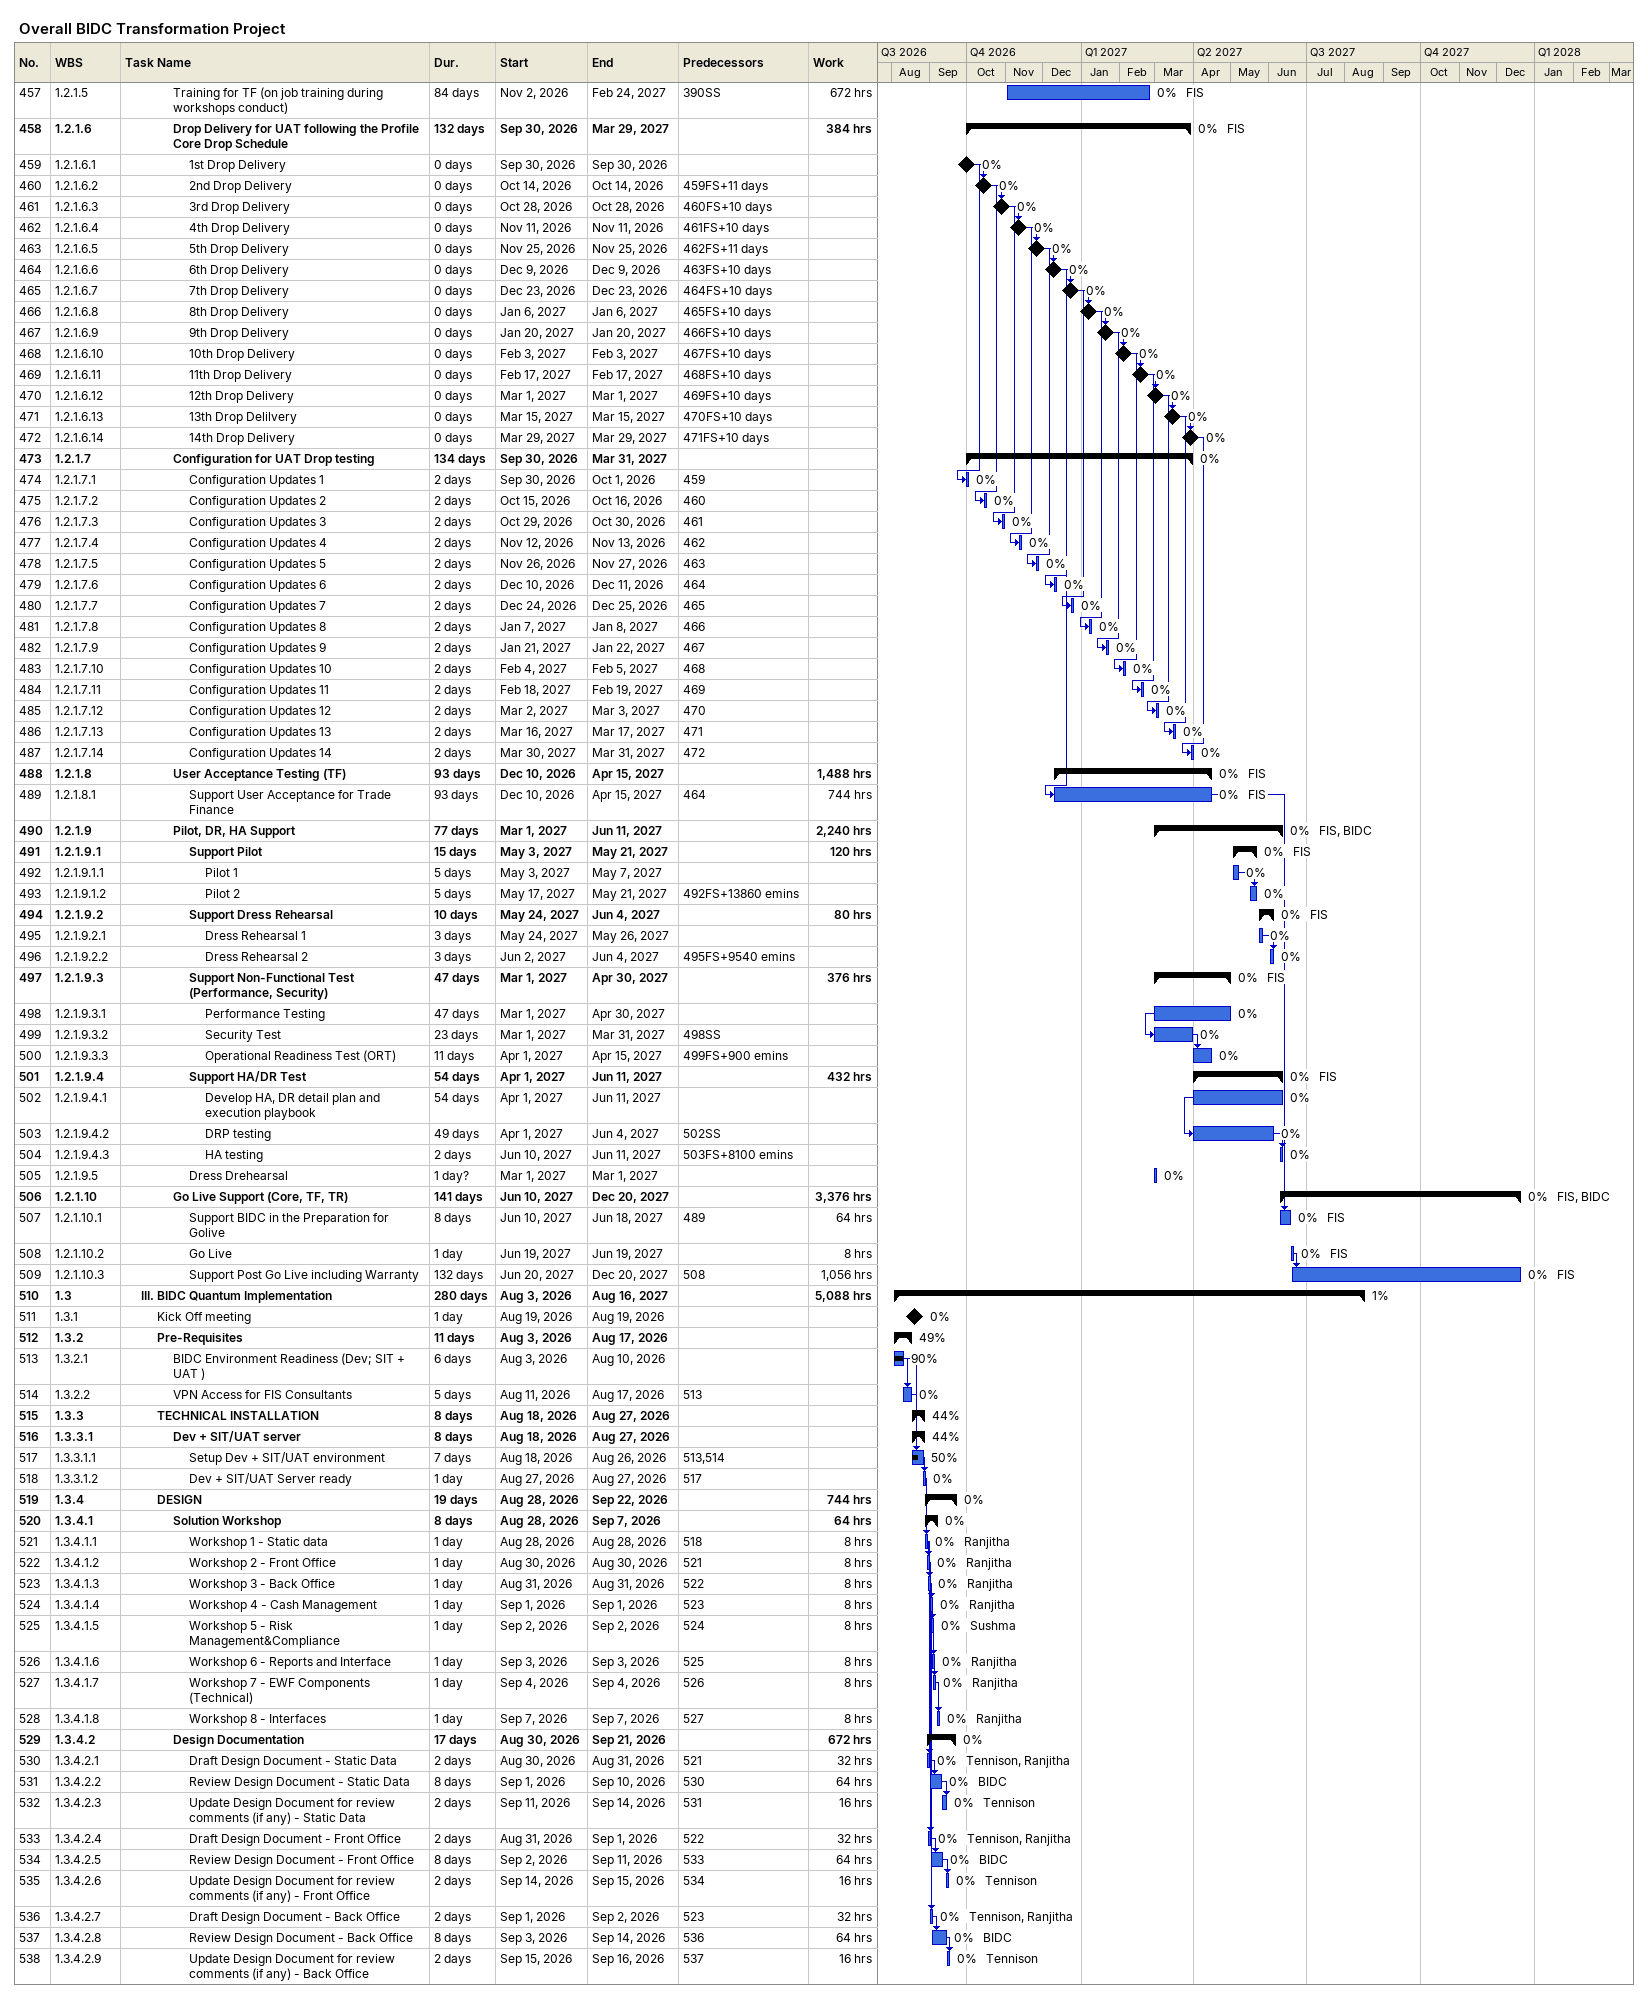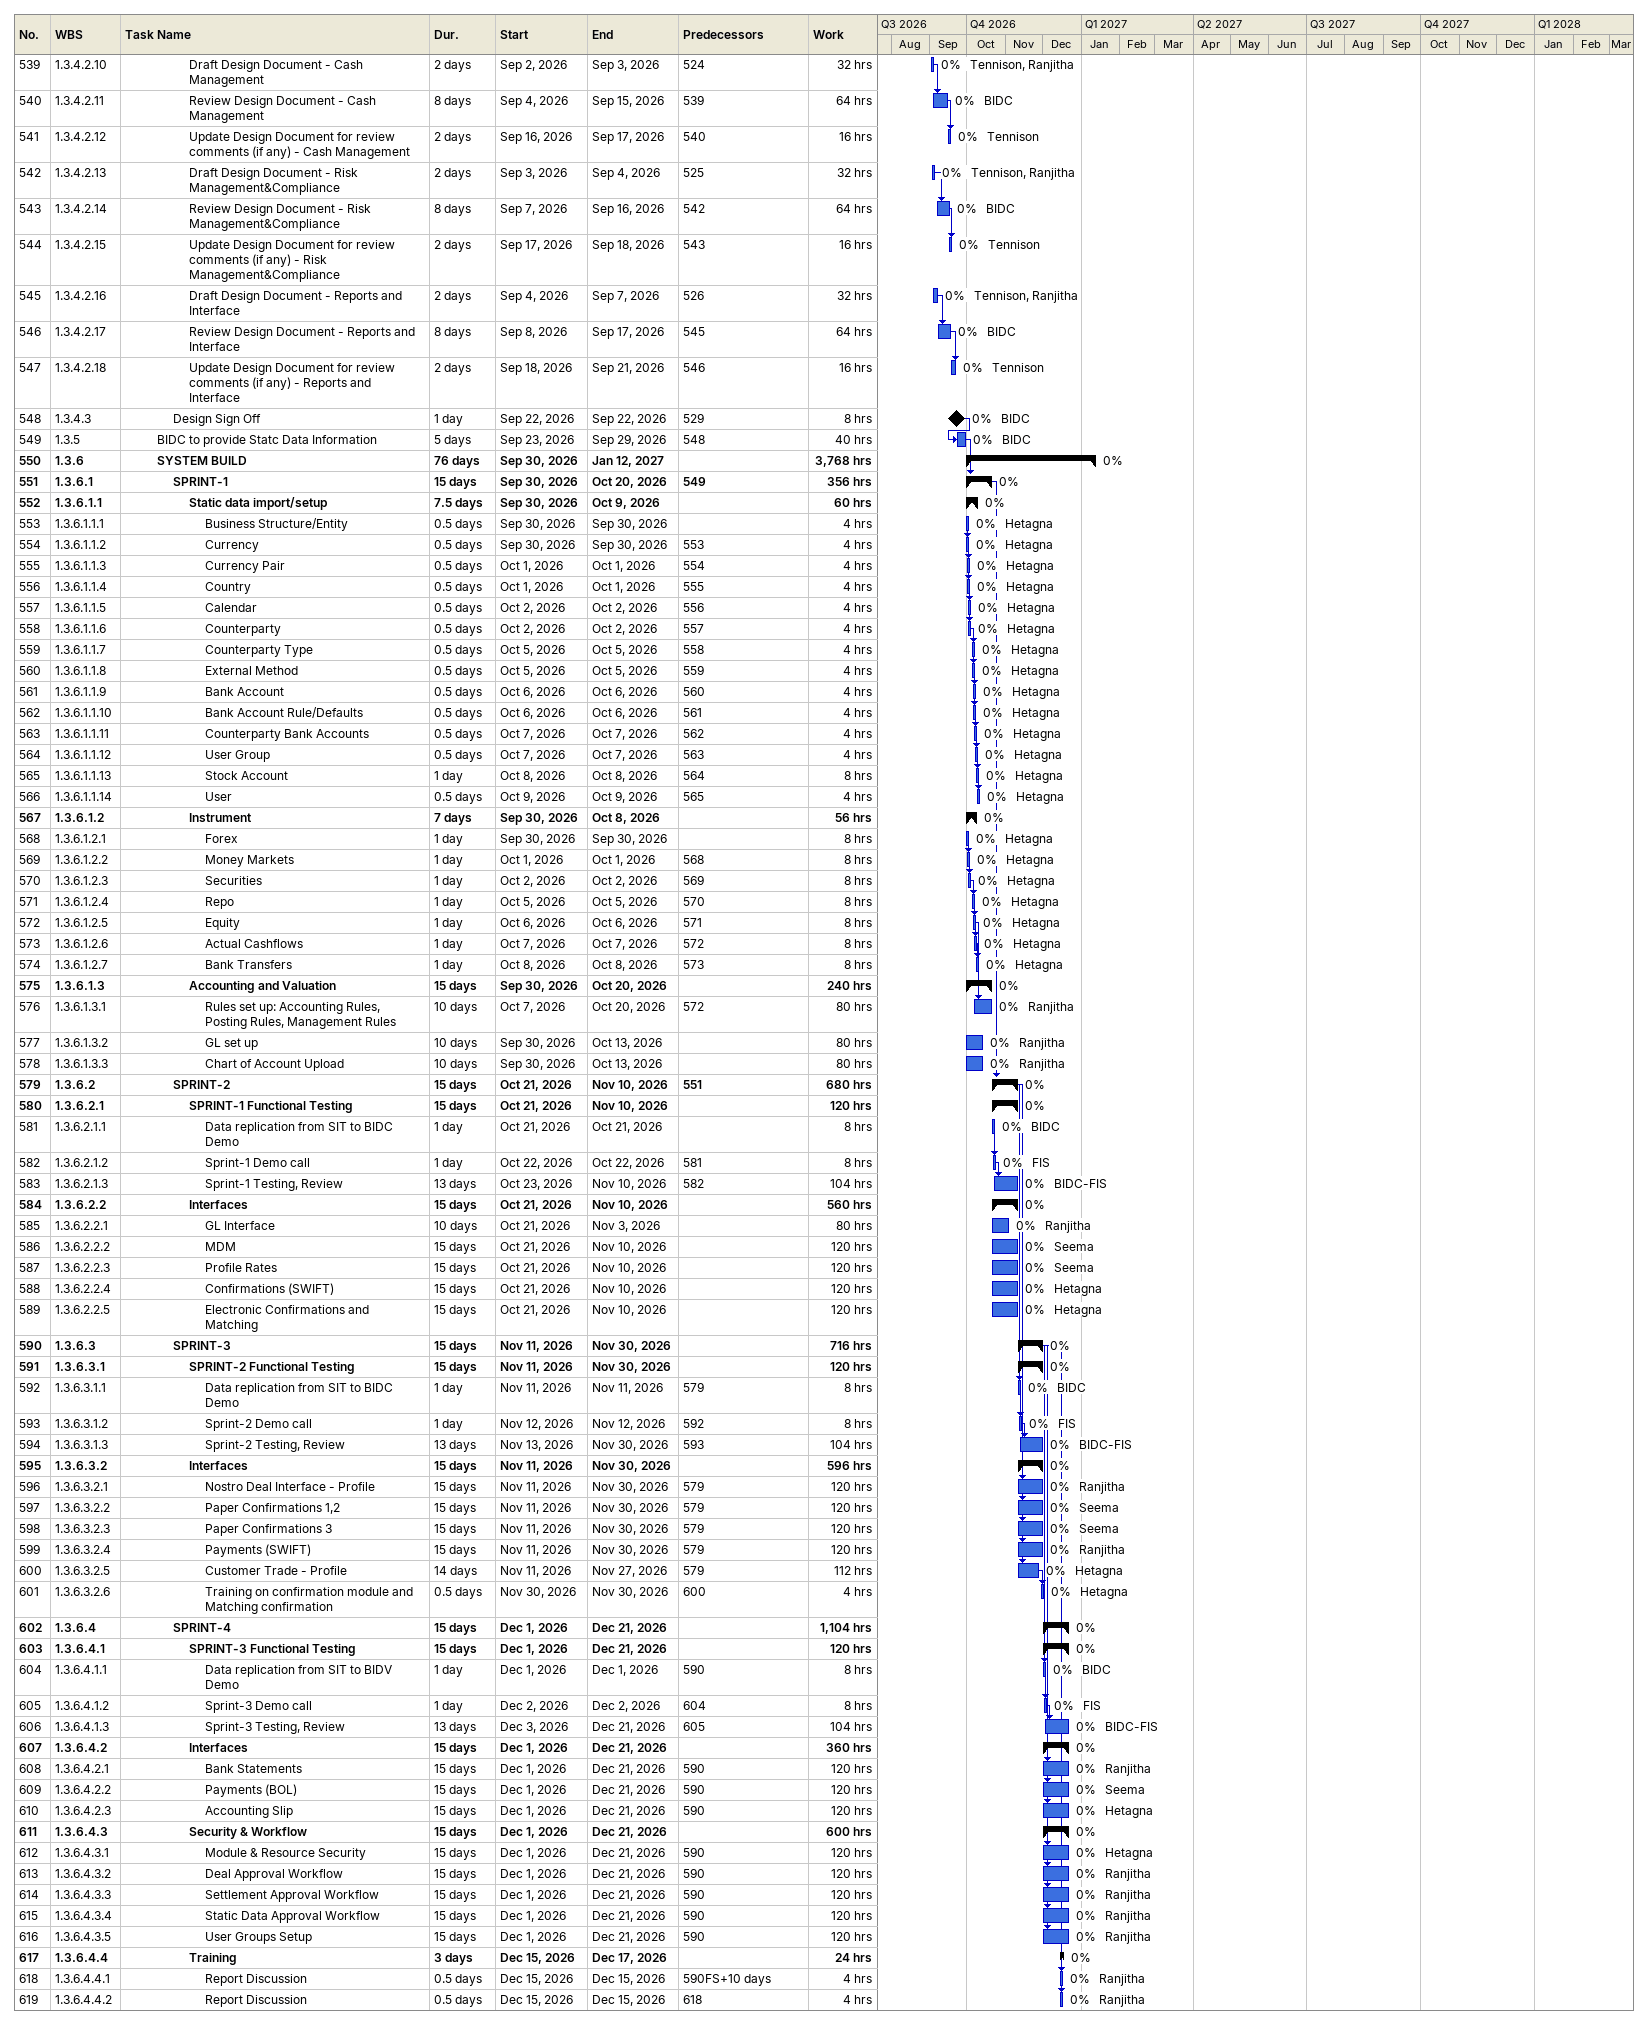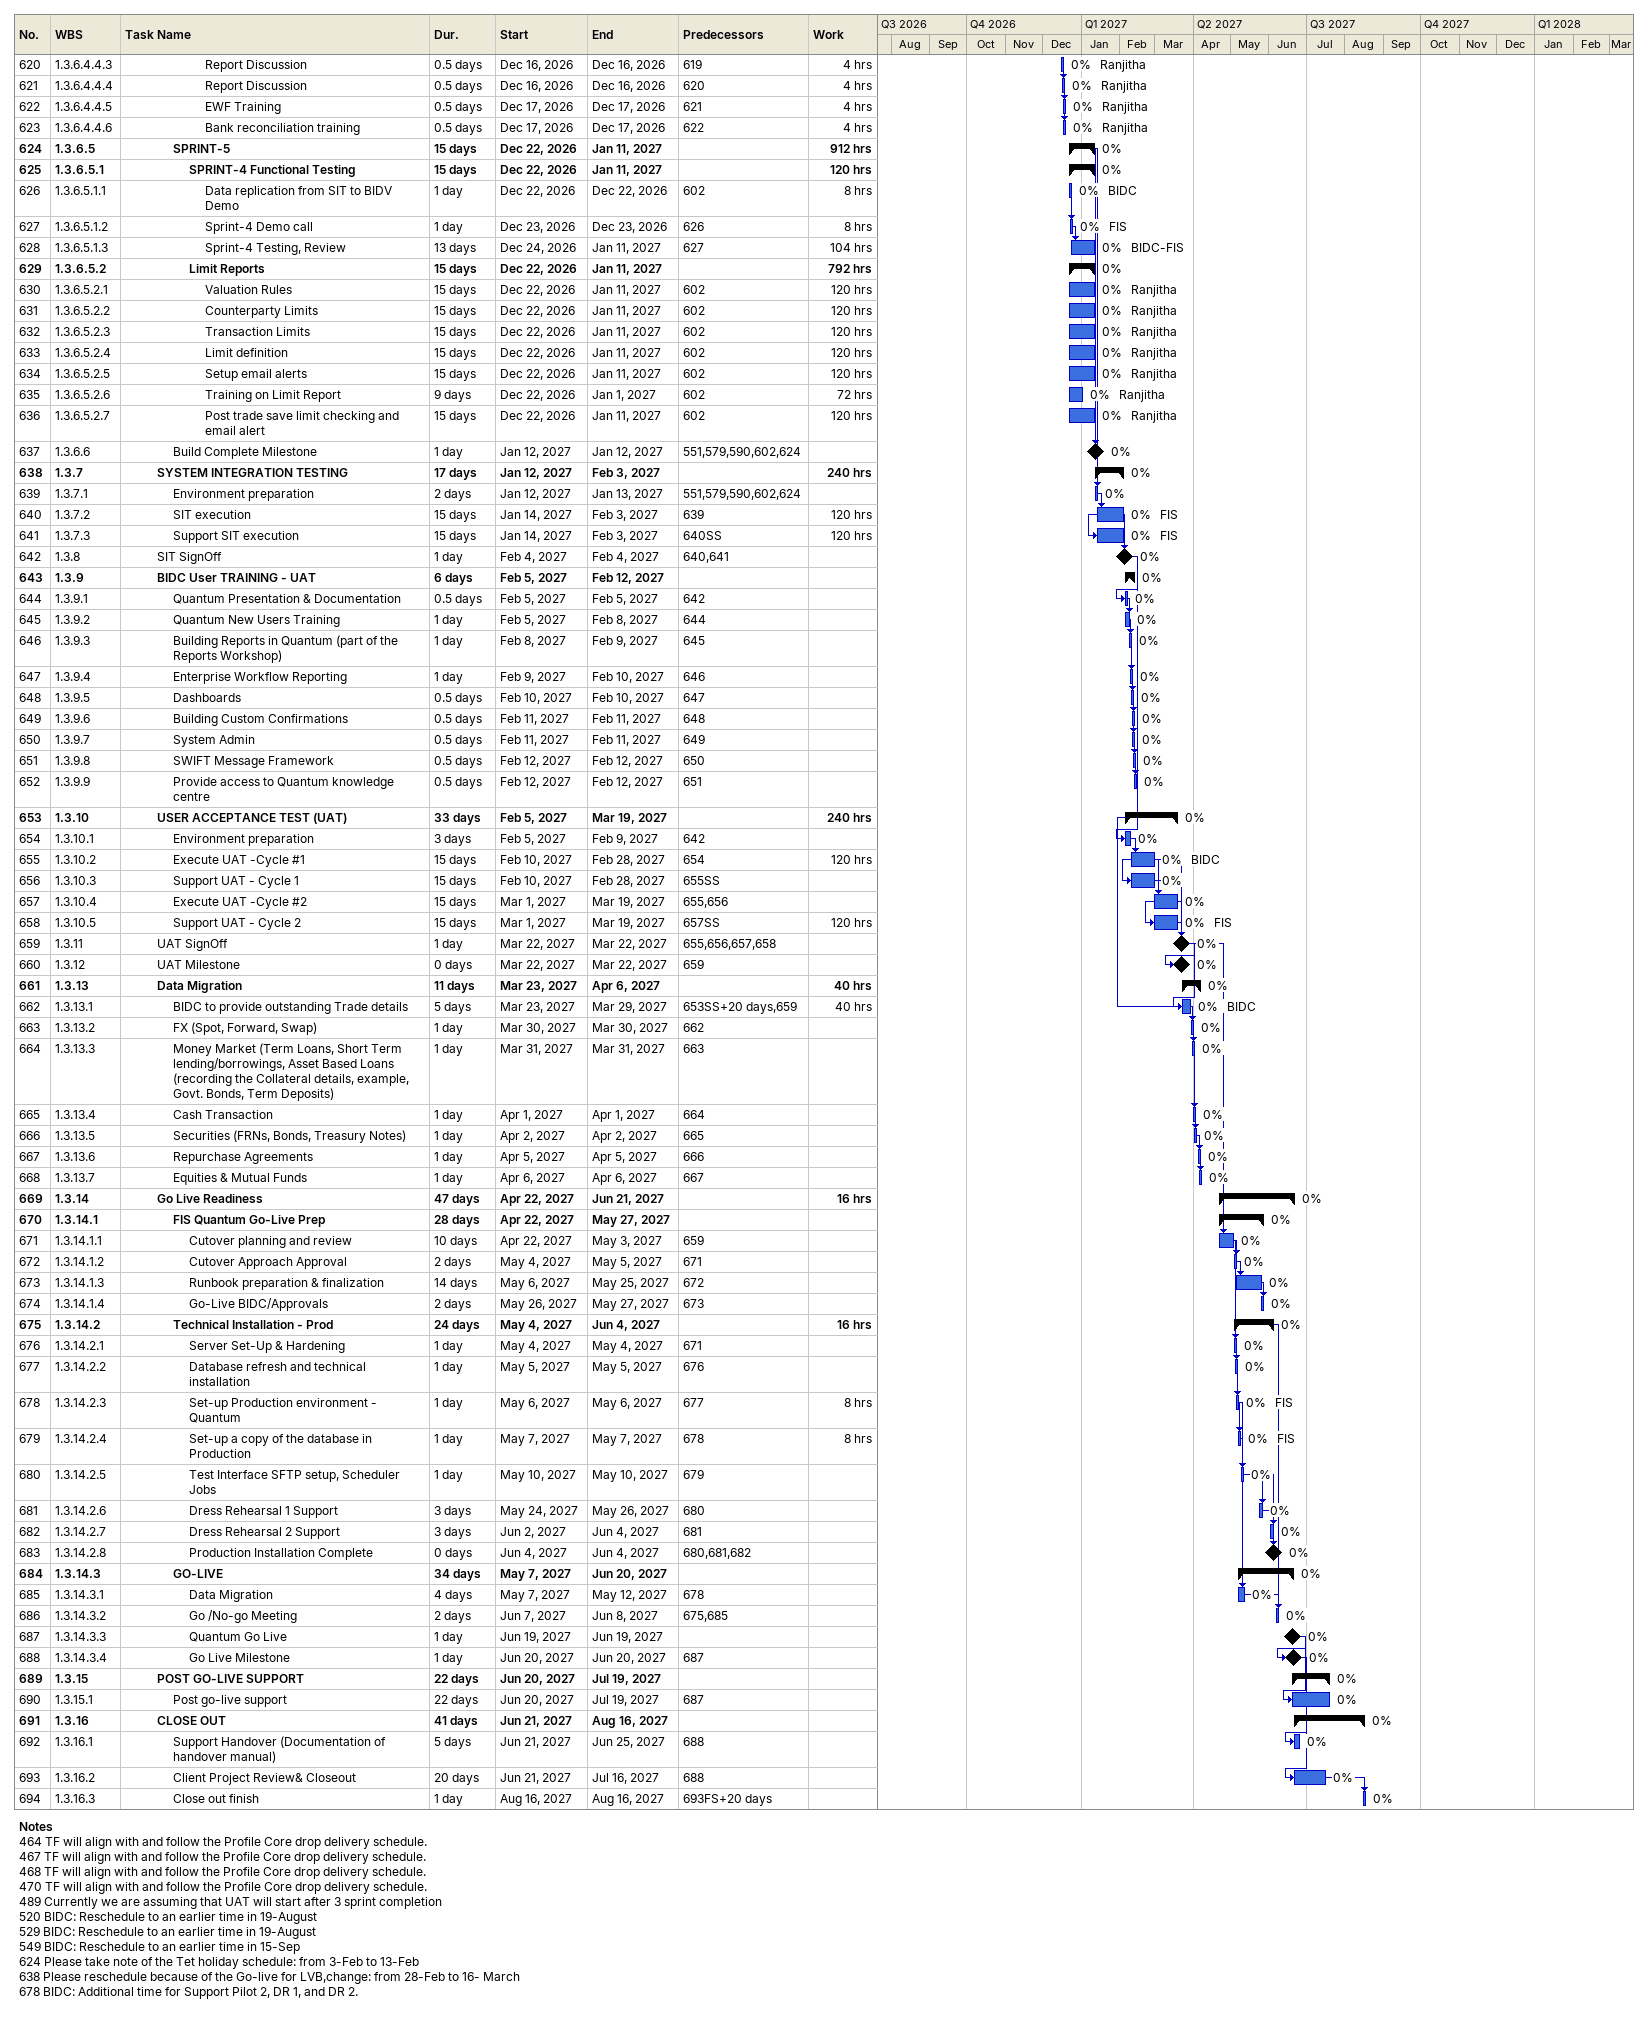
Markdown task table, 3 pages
Overall BIDC Transformation Project

| ID | WBS | Task | Duration | Start | Finish | Predecessors | Resources | % complete | Work (h) |
|---|---|---|---|---|---|---|---|---|---|
| 457 | 1.2.1.5 | Training for TF (on job training during workshops conduct) | 84d | 2026-11-02 | 2027-02-24 | 390SS | FIS | 0 | 672 |
| 458 | 1.2.1.6 | **Drop Delivery for UAT following the Profile Core Drop Schedule** | 132d | 2026-09-30 | 2027-03-29 |  | FIS | 0 | 384 |
| 459 | 1.2.1.6.1 | 1st Drop Delivery | 0d | 2026-09-30 | 2026-09-30 |  |  | 0 |  |
| 460 | 1.2.1.6.2 | 2nd Drop Delivery | 0d | 2026-10-14 | 2026-10-14 | 459FS+11d |  | 0 |  |
| 461 | 1.2.1.6.3 | 3rd Drop Delivery | 0d | 2026-10-28 | 2026-10-28 | 460FS+10d |  | 0 |  |
| 462 | 1.2.1.6.4 | 4th Drop Delivery | 0d | 2026-11-11 | 2026-11-11 | 461FS+10d |  | 0 |  |
| 463 | 1.2.1.6.5 | 5th Drop Delivery | 0d | 2026-11-25 | 2026-11-25 | 462FS+11d |  | 0 |  |
| 464 | 1.2.1.6.6 | 6th Drop Delivery | 0d | 2026-12-09 | 2026-12-09 | 463FS+10d |  | 0 |  |
| 465 | 1.2.1.6.7 | 7th Drop Delivery | 0d | 2026-12-23 | 2026-12-23 | 464FS+10d |  | 0 |  |
| 466 | 1.2.1.6.8 | 8th Drop Delivery | 0d | 2027-01-06 | 2027-01-06 | 465FS+10d |  | 0 |  |
| 467 | 1.2.1.6.9 | 9th Drop Delivery | 0d | 2027-01-20 | 2027-01-20 | 466FS+10d |  | 0 |  |
| 468 | 1.2.1.6.10 | 10th Drop Delivery | 0d | 2027-02-03 | 2027-02-03 | 467FS+10d |  | 0 |  |
| 469 | 1.2.1.6.11 | 11th Drop Delivery | 0d | 2027-02-17 | 2027-02-17 | 468FS+10d |  | 0 |  |
| 470 | 1.2.1.6.12 | 12th Drop Delivery | 0d | 2027-03-01 | 2027-03-01 | 469FS+10d |  | 0 |  |
| 471 | 1.2.1.6.13 | 13th Drop Delilvery | 0d | 2027-03-15 | 2027-03-15 | 470FS+10d |  | 0 |  |
| 472 | 1.2.1.6.14 | 14th Drop Delivery | 0d | 2027-03-29 | 2027-03-29 | 471FS+10d |  | 0 |  |
| 473 | 1.2.1.7 | **Configuration for UAT Drop testing** | 134d | 2026-09-30 | 2027-03-31 |  |  | 0 |  |
| 474 | 1.2.1.7.1 | Configuration Updates 1 | 2d | 2026-09-30 | 2026-10-01 | 459 |  | 0 |  |
| 475 | 1.2.1.7.2 | Configuration Updates 2 | 2d | 2026-10-15 | 2026-10-16 | 460 |  | 0 |  |
| 476 | 1.2.1.7.3 | Configuration Updates 3 | 2d | 2026-10-29 | 2026-10-30 | 461 |  | 0 |  |
| 477 | 1.2.1.7.4 | Configuration Updates 4 | 2d | 2026-11-12 | 2026-11-13 | 462 |  | 0 |  |
| 478 | 1.2.1.7.5 | Configuration Updates 5 | 2d | 2026-11-26 | 2026-11-27 | 463 |  | 0 |  |
| 479 | 1.2.1.7.6 | Configuration Updates 6 | 2d | 2026-12-10 | 2026-12-11 | 464 |  | 0 |  |
| 480 | 1.2.1.7.7 | Configuration Updates 7 | 2d | 2026-12-24 | 2026-12-25 | 465 |  | 0 |  |
| 481 | 1.2.1.7.8 | Configuration Updates 8 | 2d | 2027-01-07 | 2027-01-08 | 466 |  | 0 |  |
| 482 | 1.2.1.7.9 | Configuration Updates 9 | 2d | 2027-01-21 | 2027-01-22 | 467 |  | 0 |  |
| 483 | 1.2.1.7.10 | Configuration Updates 10 | 2d | 2027-02-04 | 2027-02-05 | 468 |  | 0 |  |
| 484 | 1.2.1.7.11 | Configuration Updates 11 | 2d | 2027-02-18 | 2027-02-19 | 469 |  | 0 |  |
| 485 | 1.2.1.7.12 | Configuration Updates 12 | 2d | 2027-03-02 | 2027-03-03 | 470 |  | 0 |  |
| 486 | 1.2.1.7.13 | Configuration Updates 13 | 2d | 2027-03-16 | 2027-03-17 | 471 |  | 0 |  |
| 487 | 1.2.1.7.14 | Configuration Updates 14 | 2d | 2027-03-30 | 2027-03-31 | 472 |  | 0 |  |
| 488 | 1.2.1.8 | **User Acceptance Testing (TF)** | 93d | 2026-12-10 | 2027-04-15 |  | FIS | 0 | 1488 |
| 489 | 1.2.1.8.1 | Support User Acceptance for Trade Finance | 93d | 2026-12-10 | 2027-04-15 | 464 | FIS | 0 | 744 |
| 490 | 1.2.1.9 | **Pilot, DR, HA Support** | 77d | 2027-03-01 | 2027-06-11 |  | FIS, BIDC | 0 | 2240 |
| 491 | 1.2.1.9.1 | **Support Pilot** | 15d | 2027-05-03 | 2027-05-21 |  | FIS | 0 | 120 |
| 492 | 1.2.1.9.1.1 | Pilot 1 | 5d | 2027-05-03 | 2027-05-07 |  |  | 0 |  |
| 493 | 1.2.1.9.1.2 | Pilot 2 | 5d | 2027-05-17 | 2027-05-21 | 492FS+13860emin |  | 0 |  |
| 494 | 1.2.1.9.2 | **Support Dress Rehearsal** | 10d | 2027-05-24 | 2027-06-04 |  | FIS | 0 | 80 |
| 495 | 1.2.1.9.2.1 | Dress Rehearsal 1 | 3d | 2027-05-24 | 2027-05-26 |  |  | 0 |  |
| 496 | 1.2.1.9.2.2 | Dress Rehearsal 2 | 3d | 2027-06-02 | 2027-06-04 | 495FS+9540emin |  | 0 |  |
| 497 | 1.2.1.9.3 | **Support Non-Functional Test (Performance, Security)** | 47d | 2027-03-01 | 2027-04-30 |  | FIS | 0 | 376 |
| 498 | 1.2.1.9.3.1 | Performance Testing | 47d | 2027-03-01 | 2027-04-30 |  |  | 0 |  |
| 499 | 1.2.1.9.3.2 | Security Test | 23d | 2027-03-01 | 2027-03-31 | 498SS |  | 0 |  |
| 500 | 1.2.1.9.3.3 | Operational Readiness Test (ORT) | 11d | 2027-04-01 | 2027-04-15 | 499FS+900emin |  | 0 |  |
| 501 | 1.2.1.9.4 | **Support HA/DR Test** | 54d | 2027-04-01 | 2027-06-11 |  | FIS | 0 | 432 |
| 502 | 1.2.1.9.4.1 | Develop HA, DR detail plan and execution playbook | 54d | 2027-04-01 | 2027-06-11 |  |  | 0 |  |
| 503 | 1.2.1.9.4.2 | DRP testing | 49d | 2027-04-01 | 2027-06-04 | 502SS |  | 0 |  |
| 504 | 1.2.1.9.4.3 | HA testing | 2d | 2027-06-10 | 2027-06-11 | 503FS+8100emin |  | 0 |  |
| 505 | 1.2.1.9.5 | Dress Drehearsal | 1d? | 2027-03-01 | 2027-03-01 |  |  | 0 |  |
| 506 | 1.2.1.10 | **Go Live Support (Core, TF, TR)** | 141d | 2027-06-10 | 2027-12-20 |  | FIS, BIDC | 0 | 3376 |
| 507 | 1.2.1.10.1 | Support BIDC in the Preparation for Golive | 8d | 2027-06-10 | 2027-06-18 | 489 | FIS | 0 | 64 |
| 508 | 1.2.1.10.2 | Go Live | 1d | 2027-06-19 | 2027-06-19 |  | FIS | 0 | 8 |
| 509 | 1.2.1.10.3 | Support Post Go Live including Warranty | 132d | 2027-06-20 | 2027-12-20 | 508 | FIS | 0 | 1056 |
| 510 | 1.3 | **III. BIDC Quantum Implementation** | 280d | 2026-08-03 | 2027-08-16 |  |  | 1 | 5088 |
| 511 | 1.3.1 | Kick Off meeting | 1d | 2026-08-19 | 2026-08-19 |  |  | 0 |  |
| 512 | 1.3.2 | **Pre-Requisites** | 11d | 2026-08-03 | 2026-08-17 |  |  | 49 |  |
| 513 | 1.3.2.1 | BIDC Environment Readiness (Dev; SIT + UAT ) | 6d | 2026-08-03 | 2026-08-10 |  |  | 90 |  |
| 514 | 1.3.2.2 | VPN Access for FIS Consultants | 5d | 2026-08-11 | 2026-08-17 | 513 |  | 0 |  |
| 515 | 1.3.3 | **TECHNICAL INSTALLATION** | 8d | 2026-08-18 | 2026-08-27 |  |  | 44 |  |
| 516 | 1.3.3.1 | **Dev + SIT/UAT server** | 8d | 2026-08-18 | 2026-08-27 |  |  | 44 |  |
| 517 | 1.3.3.1.1 | Setup Dev + SIT/UAT environment | 7d | 2026-08-18 | 2026-08-26 | 513, 514 |  | 50 |  |
| 518 | 1.3.3.1.2 | Dev + SIT/UAT Server ready | 1d | 2026-08-27 | 2026-08-27 | 517 |  | 0 |  |
| 519 | 1.3.4 | **DESIGN** | 19d | 2026-08-28 | 2026-09-22 |  |  | 0 | 744 |
| 520 | 1.3.4.1 | **Solution Workshop** | 8d | 2026-08-28 | 2026-09-07 |  |  | 0 | 64 |
| 521 | 1.3.4.1.1 | Workshop 1 - Static data | 1d | 2026-08-28 | 2026-08-28 | 518 | Ranjitha | 0 | 8 |
| 522 | 1.3.4.1.2 | Workshop 2 - Front Office | 1d | 2026-08-30 | 2026-08-30 | 521 | Ranjitha | 0 | 8 |
| 523 | 1.3.4.1.3 | Workshop 3 - Back Office | 1d | 2026-08-31 | 2026-08-31 | 522 | Ranjitha | 0 | 8 |
| 524 | 1.3.4.1.4 | Workshop 4 - Cash Management | 1d | 2026-09-01 | 2026-09-01 | 523 | Ranjitha | 0 | 8 |
| 525 | 1.3.4.1.5 | Workshop 5 - Risk Management&Compliance | 1d | 2026-09-02 | 2026-09-02 | 524 | Sushma | 0 | 8 |
| 526 | 1.3.4.1.6 | Workshop 6 - Reports and Interface | 1d | 2026-09-03 | 2026-09-03 | 525 | Ranjitha | 0 | 8 |
| 527 | 1.3.4.1.7 | Workshop 7 - EWF Components (Technical) | 1d | 2026-09-04 | 2026-09-04 | 526 | Ranjitha | 0 | 8 |
| 528 | 1.3.4.1.8 | Workshop 8 - Interfaces | 1d | 2026-09-07 | 2026-09-07 | 527 | Ranjitha | 0 | 8 |
| 529 | 1.3.4.2 | **Design Documentation** | 17d | 2026-08-30 | 2026-09-21 |  |  | 0 | 672 |
| 530 | 1.3.4.2.1 | Draft Design Document - Static Data | 2d | 2026-08-30 | 2026-08-31 | 521 | Tennison, Ranjitha | 0 | 32 |
| 531 | 1.3.4.2.2 | Review Design Document - Static Data | 8d | 2026-09-01 | 2026-09-10 | 530 | BIDC | 0 | 64 |
| 532 | 1.3.4.2.3 | Update Design Document for review comments (if any) - Static Data | 2d | 2026-09-11 | 2026-09-14 | 531 | Tennison | 0 | 16 |
| 533 | 1.3.4.2.4 | Draft Design Document - Front Office | 2d | 2026-08-31 | 2026-09-01 | 522 | Tennison, Ranjitha | 0 | 32 |
| 534 | 1.3.4.2.5 | Review Design Document - Front Office | 8d | 2026-09-02 | 2026-09-11 | 533 | BIDC | 0 | 64 |
| 535 | 1.3.4.2.6 | Update Design Document for review comments (if any) - Front Office | 2d | 2026-09-14 | 2026-09-15 | 534 | Tennison | 0 | 16 |
| 536 | 1.3.4.2.7 | Draft Design Document - Back Office | 2d | 2026-09-01 | 2026-09-02 | 523 | Tennison, Ranjitha | 0 | 32 |
| 537 | 1.3.4.2.8 | Review Design Document - Back Office | 8d | 2026-09-03 | 2026-09-14 | 536 | BIDC | 0 | 64 |
| 538 | 1.3.4.2.9 | Update Design Document for review comments (if any) - Back Office | 2d | 2026-09-15 | 2026-09-16 | 537 | Tennison | 0 | 16 |
| 539 | 1.3.4.2.10 | Draft Design Document - Cash Management | 2d | 2026-09-02 | 2026-09-03 | 524 | Tennison, Ranjitha | 0 | 32 |
| 540 | 1.3.4.2.11 | Review Design Document - Cash Management | 8d | 2026-09-04 | 2026-09-15 | 539 | BIDC | 0 | 64 |
| 541 | 1.3.4.2.12 | Update Design Document for review comments (if any) - Cash Management | 2d | 2026-09-16 | 2026-09-17 | 540 | Tennison | 0 | 16 |
| 542 | 1.3.4.2.13 | Draft Design Document - Risk Management&Compliance | 2d | 2026-09-03 | 2026-09-04 | 525 | Tennison, Ranjitha | 0 | 32 |
| 543 | 1.3.4.2.14 | Review Design Document - Risk Management&Compliance | 8d | 2026-09-07 | 2026-09-16 | 542 | BIDC | 0 | 64 |
| 544 | 1.3.4.2.15 | Update Design Document for review comments (if any) - Risk Management&Compliance | 2d | 2026-09-17 | 2026-09-18 | 543 | Tennison | 0 | 16 |
| 545 | 1.3.4.2.16 | Draft Design Document - Reports and Interface | 2d | 2026-09-04 | 2026-09-07 | 526 | Tennison, Ranjitha | 0 | 32 |
| 546 | 1.3.4.2.17 | Review Design Document - Reports and Interface | 8d | 2026-09-08 | 2026-09-17 | 545 | BIDC | 0 | 64 |
| 547 | 1.3.4.2.18 | Update Design Document for review comments (if any) - Reports and Interface | 2d | 2026-09-18 | 2026-09-21 | 546 | Tennison | 0 | 16 |
| 548 | 1.3.4.3 | Design Sign Off | 1d | 2026-09-22 | 2026-09-22 | 529 | BIDC | 0 | 8 |
| 549 | 1.3.5 | BIDC to provide Statc Data Information | 5d | 2026-09-23 | 2026-09-29 | 548 | BIDC | 0 | 40 |
| 550 | 1.3.6 | **SYSTEM BUILD** | 76d | 2026-09-30 | 2027-01-12 |  |  | 0 | 3768 |
| 551 | 1.3.6.1 | **SPRINT-1** | 15d | 2026-09-30 | 2026-10-20 | 549 |  | 0 | 356 |
| 552 | 1.3.6.1.1 | **Static data import/setup** | 7.5d | 2026-09-30 | 2026-10-09 |  |  | 0 | 60 |
| 553 | 1.3.6.1.1.1 | Business Structure/Entity | 0.5d | 2026-09-30 | 2026-09-30 |  | Hetagna | 0 | 4 |
| 554 | 1.3.6.1.1.2 | Currency | 0.5d | 2026-09-30 | 2026-09-30 | 553 | Hetagna | 0 | 4 |
| 555 | 1.3.6.1.1.3 | Currency Pair | 0.5d | 2026-10-01 | 2026-10-01 | 554 | Hetagna | 0 | 4 |
| 556 | 1.3.6.1.1.4 | Country | 0.5d | 2026-10-01 | 2026-10-01 | 555 | Hetagna | 0 | 4 |
| 557 | 1.3.6.1.1.5 | Calendar | 0.5d | 2026-10-02 | 2026-10-02 | 556 | Hetagna | 0 | 4 |
| 558 | 1.3.6.1.1.6 | Counterparty | 0.5d | 2026-10-02 | 2026-10-02 | 557 | Hetagna | 0 | 4 |
| 559 | 1.3.6.1.1.7 | Counterparty Type | 0.5d | 2026-10-05 | 2026-10-05 | 558 | Hetagna | 0 | 4 |
| 560 | 1.3.6.1.1.8 | External Method | 0.5d | 2026-10-05 | 2026-10-05 | 559 | Hetagna | 0 | 4 |
| 561 | 1.3.6.1.1.9 | Bank Account | 0.5d | 2026-10-06 | 2026-10-06 | 560 | Hetagna | 0 | 4 |
| 562 | 1.3.6.1.1.10 | Bank Account Rule/Defaults | 0.5d | 2026-10-06 | 2026-10-06 | 561 | Hetagna | 0 | 4 |
| 563 | 1.3.6.1.1.11 | Counterparty Bank Accounts | 0.5d | 2026-10-07 | 2026-10-07 | 562 | Hetagna | 0 | 4 |
| 564 | 1.3.6.1.1.12 | User Group | 0.5d | 2026-10-07 | 2026-10-07 | 563 | Hetagna | 0 | 4 |
| 565 | 1.3.6.1.1.13 | Stock Account | 1d | 2026-10-08 | 2026-10-08 | 564 | Hetagna | 0 | 8 |
| 566 | 1.3.6.1.1.14 | User | 0.5d | 2026-10-09 | 2026-10-09 | 565 | Hetagna | 0 | 4 |
| 567 | 1.3.6.1.2 | **Instrument** | 7d | 2026-09-30 | 2026-10-08 |  |  | 0 | 56 |
| 568 | 1.3.6.1.2.1 | Forex | 1d | 2026-09-30 | 2026-09-30 |  | Hetagna | 0 | 8 |
| 569 | 1.3.6.1.2.2 | Money Markets | 1d | 2026-10-01 | 2026-10-01 | 568 | Hetagna | 0 | 8 |
| 570 | 1.3.6.1.2.3 | Securities | 1d | 2026-10-02 | 2026-10-02 | 569 | Hetagna | 0 | 8 |
| 571 | 1.3.6.1.2.4 | Repo | 1d | 2026-10-05 | 2026-10-05 | 570 | Hetagna | 0 | 8 |
| 572 | 1.3.6.1.2.5 | Equity | 1d | 2026-10-06 | 2026-10-06 | 571 | Hetagna | 0 | 8 |
| 573 | 1.3.6.1.2.6 | Actual Cashflows | 1d | 2026-10-07 | 2026-10-07 | 572 | Hetagna | 0 | 8 |
| 574 | 1.3.6.1.2.7 | Bank Transfers | 1d | 2026-10-08 | 2026-10-08 | 573 | Hetagna | 0 | 8 |
| 575 | 1.3.6.1.3 | **Accounting and Valuation** | 15d | 2026-09-30 | 2026-10-20 |  |  | 0 | 240 |
| 576 | 1.3.6.1.3.1 | Rules set up: Accounting Rules, Posting Rules, Management Rules | 10d | 2026-10-07 | 2026-10-20 | 572 | Ranjitha | 0 | 80 |
| 577 | 1.3.6.1.3.2 | GL set up | 10d | 2026-09-30 | 2026-10-13 |  | Ranjitha | 0 | 80 |
| 578 | 1.3.6.1.3.3 | Chart of Account Upload | 10d | 2026-09-30 | 2026-10-13 |  | Ranjitha | 0 | 80 |
| 579 | 1.3.6.2 | **SPRINT-2** | 15d | 2026-10-21 | 2026-11-10 | 551 |  | 0 | 680 |
| 580 | 1.3.6.2.1 | **SPRINT-1 Functional Testing** | 15d | 2026-10-21 | 2026-11-10 |  |  | 0 | 120 |
| 581 | 1.3.6.2.1.1 | Data replication from SIT to BIDC Demo | 1d | 2026-10-21 | 2026-10-21 |  | BIDC | 0 | 8 |
| 582 | 1.3.6.2.1.2 | Sprint-1 Demo call | 1d | 2026-10-22 | 2026-10-22 | 581 | FIS | 0 | 8 |
| 583 | 1.3.6.2.1.3 | Sprint-1 Testing, Review | 13d | 2026-10-23 | 2026-11-10 | 582 | BIDC-FIS | 0 | 104 |
| 584 | 1.3.6.2.2 | **Interfaces** | 15d | 2026-10-21 | 2026-11-10 |  |  | 0 | 560 |
| 585 | 1.3.6.2.2.1 | GL Interface | 10d | 2026-10-21 | 2026-11-03 |  | Ranjitha | 0 | 80 |
| 586 | 1.3.6.2.2.2 | MDM | 15d | 2026-10-21 | 2026-11-10 |  | Seema | 0 | 120 |
| 587 | 1.3.6.2.2.3 | Profile Rates | 15d | 2026-10-21 | 2026-11-10 |  | Seema | 0 | 120 |
| 588 | 1.3.6.2.2.4 | Confirmations (SWIFT) | 15d | 2026-10-21 | 2026-11-10 |  | Hetagna | 0 | 120 |
| 589 | 1.3.6.2.2.5 | Electronic Confirmations and Matching | 15d | 2026-10-21 | 2026-11-10 |  | Hetagna | 0 | 120 |
| 590 | 1.3.6.3 | **SPRINT-3** | 15d | 2026-11-11 | 2026-11-30 |  |  | 0 | 716 |
| 591 | 1.3.6.3.1 | **SPRINT-2 Functional Testing** | 15d | 2026-11-11 | 2026-11-30 |  |  | 0 | 120 |
| 592 | 1.3.6.3.1.1 | Data replication from SIT to BIDC Demo | 1d | 2026-11-11 | 2026-11-11 | 579 | BIDC | 0 | 8 |
| 593 | 1.3.6.3.1.2 | Sprint-2 Demo call | 1d | 2026-11-12 | 2026-11-12 | 592 | FIS | 0 | 8 |
| 594 | 1.3.6.3.1.3 | Sprint-2 Testing, Review | 13d | 2026-11-13 | 2026-11-30 | 593 | BIDC-FIS | 0 | 104 |
| 595 | 1.3.6.3.2 | **Interfaces** | 15d | 2026-11-11 | 2026-11-30 |  |  | 0 | 596 |
| 596 | 1.3.6.3.2.1 | Nostro Deal Interface - Profile | 15d | 2026-11-11 | 2026-11-30 | 579 | Ranjitha | 0 | 120 |
| 597 | 1.3.6.3.2.2 | Paper Confirmations 1,2 | 15d | 2026-11-11 | 2026-11-30 | 579 | Seema | 0 | 120 |
| 598 | 1.3.6.3.2.3 | Paper Confirmations 3 | 15d | 2026-11-11 | 2026-11-30 | 579 | Seema | 0 | 120 |
| 599 | 1.3.6.3.2.4 | Payments (SWIFT) | 15d | 2026-11-11 | 2026-11-30 | 579 | Ranjitha | 0 | 120 |
| 600 | 1.3.6.3.2.5 | Customer Trade - Profile | 14d | 2026-11-11 | 2026-11-27 | 579 | Hetagna | 0 | 112 |
| 601 | 1.3.6.3.2.6 | Training on confirmation module and Matching confirmation | 0.5d | 2026-11-30 | 2026-11-30 | 600 | Hetagna | 0 | 4 |
| 602 | 1.3.6.4 | **SPRINT-4** | 15d | 2026-12-01 | 2026-12-21 |  |  | 0 | 1104 |
| 603 | 1.3.6.4.1 | **SPRINT-3 Functional Testing** | 15d | 2026-12-01 | 2026-12-21 |  |  | 0 | 120 |
| 604 | 1.3.6.4.1.1 | Data replication from SIT to BIDV Demo | 1d | 2026-12-01 | 2026-12-01 | 590 | BIDC | 0 | 8 |
| 605 | 1.3.6.4.1.2 | Sprint-3 Demo call | 1d | 2026-12-02 | 2026-12-02 | 604 | FIS | 0 | 8 |
| 606 | 1.3.6.4.1.3 | Sprint-3 Testing, Review | 13d | 2026-12-03 | 2026-12-21 | 605 | BIDC-FIS | 0 | 104 |
| 607 | 1.3.6.4.2 | **Interfaces** | 15d | 2026-12-01 | 2026-12-21 |  |  | 0 | 360 |
| 608 | 1.3.6.4.2.1 | Bank Statements | 15d | 2026-12-01 | 2026-12-21 | 590 | Ranjitha | 0 | 120 |
| 609 | 1.3.6.4.2.2 | Payments (BOL) | 15d | 2026-12-01 | 2026-12-21 | 590 | Seema | 0 | 120 |
| 610 | 1.3.6.4.2.3 | Accounting Slip | 15d | 2026-12-01 | 2026-12-21 | 590 | Hetagna | 0 | 120 |
| 611 | 1.3.6.4.3 | **Security & Workflow** | 15d | 2026-12-01 | 2026-12-21 |  |  | 0 | 600 |
| 612 | 1.3.6.4.3.1 | Module & Resource Security | 15d | 2026-12-01 | 2026-12-21 | 590 | Hetagna | 0 | 120 |
| 613 | 1.3.6.4.3.2 | Deal Approval Workflow | 15d | 2026-12-01 | 2026-12-21 | 590 | Ranjitha | 0 | 120 |
| 614 | 1.3.6.4.3.3 | Settlement Approval Workflow | 15d | 2026-12-01 | 2026-12-21 | 590 | Ranjitha | 0 | 120 |
| 615 | 1.3.6.4.3.4 | Static Data Approval Workflow | 15d | 2026-12-01 | 2026-12-21 | 590 | Ranjitha | 0 | 120 |
| 616 | 1.3.6.4.3.5 | User Groups Setup | 15d | 2026-12-01 | 2026-12-21 | 590 | Ranjitha | 0 | 120 |
| 617 | 1.3.6.4.4 | **Training** | 3d | 2026-12-15 | 2026-12-17 |  |  | 0 | 24 |
| 618 | 1.3.6.4.4.1 | Report Discussion | 0.5d | 2026-12-15 | 2026-12-15 | 590FS+10d | Ranjitha | 0 | 4 |
| 619 | 1.3.6.4.4.2 | Report Discussion | 0.5d | 2026-12-15 | 2026-12-15 | 618 | Ranjitha | 0 | 4 |
| 620 | 1.3.6.4.4.3 | Report Discussion | 0.5d | 2026-12-16 | 2026-12-16 | 619 | Ranjitha | 0 | 4 |
| 621 | 1.3.6.4.4.4 | Report Discussion | 0.5d | 2026-12-16 | 2026-12-16 | 620 | Ranjitha | 0 | 4 |
| 622 | 1.3.6.4.4.5 | EWF Training | 0.5d | 2026-12-17 | 2026-12-17 | 621 | Ranjitha | 0 | 4 |
| 623 | 1.3.6.4.4.6 | Bank reconciliation training | 0.5d | 2026-12-17 | 2026-12-17 | 622 | Ranjitha | 0 | 4 |
| 624 | 1.3.6.5 | **SPRINT-5** | 15d | 2026-12-22 | 2027-01-11 |  |  | 0 | 912 |
| 625 | 1.3.6.5.1 | **SPRINT-4 Functional Testing** | 15d | 2026-12-22 | 2027-01-11 |  |  | 0 | 120 |
| 626 | 1.3.6.5.1.1 | Data replication from SIT to BIDV Demo | 1d | 2026-12-22 | 2026-12-22 | 602 | BIDC | 0 | 8 |
| 627 | 1.3.6.5.1.2 | Sprint-4 Demo call | 1d | 2026-12-23 | 2026-12-23 | 626 | FIS | 0 | 8 |
| 628 | 1.3.6.5.1.3 | Sprint-4 Testing, Review | 13d | 2026-12-24 | 2027-01-11 | 627 | BIDC-FIS | 0 | 104 |
| 629 | 1.3.6.5.2 | **Limit Reports** | 15d | 2026-12-22 | 2027-01-11 |  |  | 0 | 792 |
| 630 | 1.3.6.5.2.1 | Valuation Rules | 15d | 2026-12-22 | 2027-01-11 | 602 | Ranjitha | 0 | 120 |
| 631 | 1.3.6.5.2.2 | Counterparty Limits | 15d | 2026-12-22 | 2027-01-11 | 602 | Ranjitha | 0 | 120 |
| 632 | 1.3.6.5.2.3 | Transaction Limits | 15d | 2026-12-22 | 2027-01-11 | 602 | Ranjitha | 0 | 120 |
| 633 | 1.3.6.5.2.4 | Limit definition | 15d | 2026-12-22 | 2027-01-11 | 602 | Ranjitha | 0 | 120 |
| 634 | 1.3.6.5.2.5 | Setup email alerts | 15d | 2026-12-22 | 2027-01-11 | 602 | Ranjitha | 0 | 120 |
| 635 | 1.3.6.5.2.6 | Training on Limit Report | 9d | 2026-12-22 | 2027-01-01 | 602 | Ranjitha | 0 | 72 |
| 636 | 1.3.6.5.2.7 | Post trade save limit checking and email alert | 15d | 2026-12-22 | 2027-01-11 | 602 | Ranjitha | 0 | 120 |
| 637 | 1.3.6.6 | Build Complete Milestone | 1d | 2027-01-12 | 2027-01-12 | 551, 579, 590, 602, 624 |  | 0 |  |
| 638 | 1.3.7 | **SYSTEM INTEGRATION TESTING** | 17d | 2027-01-12 | 2027-02-03 |  |  | 0 | 240 |
| 639 | 1.3.7.1 | Environment preparation | 2d | 2027-01-12 | 2027-01-13 | 551, 579, 590, 602, 624 |  | 0 |  |
| 640 | 1.3.7.2 | SIT execution | 15d | 2027-01-14 | 2027-02-03 | 639 | FIS | 0 | 120 |
| 641 | 1.3.7.3 | Support SIT execution | 15d | 2027-01-14 | 2027-02-03 | 640SS | FIS | 0 | 120 |
| 642 | 1.3.8 | SIT SignOff | 1d | 2027-02-04 | 2027-02-04 | 640, 641 |  | 0 |  |
| 643 | 1.3.9 | **BIDC User TRAINING - UAT** | 6d | 2027-02-05 | 2027-02-12 |  |  | 0 |  |
| 644 | 1.3.9.1 | Quantum Presentation & Documentation | 0.5d | 2027-02-05 | 2027-02-05 | 642 |  | 0 |  |
| 645 | 1.3.9.2 | Quantum New Users Training | 1d | 2027-02-05 | 2027-02-08 | 644 |  | 0 |  |
| 646 | 1.3.9.3 | Building Reports in Quantum (part of the Reports Workshop) | 1d | 2027-02-08 | 2027-02-09 | 645 |  | 0 |  |
| 647 | 1.3.9.4 | Enterprise Workflow Reporting | 1d | 2027-02-09 | 2027-02-10 | 646 |  | 0 |  |
| 648 | 1.3.9.5 | Dashboards | 0.5d | 2027-02-10 | 2027-02-10 | 647 |  | 0 |  |
| 649 | 1.3.9.6 | Building Custom Confirmations | 0.5d | 2027-02-11 | 2027-02-11 | 648 |  | 0 |  |
| 650 | 1.3.9.7 | System Admin | 0.5d | 2027-02-11 | 2027-02-11 | 649 |  | 0 |  |
| 651 | 1.3.9.8 | SWIFT Message Framework | 0.5d | 2027-02-12 | 2027-02-12 | 650 |  | 0 |  |
| 652 | 1.3.9.9 | Provide access to Quantum knowledge centre | 0.5d | 2027-02-12 | 2027-02-12 | 651 |  | 0 |  |
| 653 | 1.3.10 | **USER ACCEPTANCE TEST (UAT)** | 33d | 2027-02-05 | 2027-03-19 |  |  | 0 | 240 |
| 654 | 1.3.10.1 | Environment preparation | 3d | 2027-02-05 | 2027-02-09 | 642 |  | 0 |  |
| 655 | 1.3.10.2 | Execute UAT -Cycle #1 | 15d | 2027-02-10 | 2027-02-28 | 654 | BIDC | 0 | 120 |
| 656 | 1.3.10.3 | Support UAT - Cycle 1 | 15d | 2027-02-10 | 2027-02-28 | 655SS |  | 0 |  |
| 657 | 1.3.10.4 | Execute UAT -Cycle #2 | 15d | 2027-03-01 | 2027-03-19 | 655, 656 |  | 0 |  |
| 658 | 1.3.10.5 | Support UAT - Cycle 2 | 15d | 2027-03-01 | 2027-03-19 | 657SS | FIS | 0 | 120 |
| 659 | 1.3.11 | UAT SignOff | 1d | 2027-03-22 | 2027-03-22 | 655, 656, 657, 658 |  | 0 |  |
| 660 | 1.3.12 | UAT Milestone | 0d | 2027-03-22 | 2027-03-22 | 659 |  | 0 |  |
| 661 | 1.3.13 | **Data Migration** | 11d | 2027-03-23 | 2027-04-06 |  |  | 0 | 40 |
| 662 | 1.3.13.1 | BIDC to provide outstanding Trade details | 5d | 2027-03-23 | 2027-03-29 | 653SS+20d, 659 | BIDC | 0 | 40 |
| 663 | 1.3.13.2 | FX (Spot, Forward, Swap) | 1d | 2027-03-30 | 2027-03-30 | 662 |  | 0 |  |
| 664 | 1.3.13.3 | Money Market (Term Loans, Short Term lending/borrowings, Asset Based Loans (recording the Collateral details, example, Govt. Bonds, Term Deposits) | 1d | 2027-03-31 | 2027-03-31 | 663 |  | 0 |  |
| 665 | 1.3.13.4 | Cash Transaction | 1d | 2027-04-01 | 2027-04-01 | 664 |  | 0 |  |
| 666 | 1.3.13.5 | Securities (FRNs, Bonds, Treasury Notes) | 1d | 2027-04-02 | 2027-04-02 | 665 |  | 0 |  |
| 667 | 1.3.13.6 | Repurchase Agreements | 1d | 2027-04-05 | 2027-04-05 | 666 |  | 0 |  |
| 668 | 1.3.13.7 | Equities & Mutual Funds | 1d | 2027-04-06 | 2027-04-06 | 667 |  | 0 |  |
| 669 | 1.3.14 | **Go Live Readiness** | 47d | 2027-04-22 | 2027-06-21 |  |  | 0 | 16 |
| 670 | 1.3.14.1 | **FIS Quantum Go-Live Prep** | 28d | 2027-04-22 | 2027-05-27 |  |  | 0 |  |
| 671 | 1.3.14.1.1 | Cutover planning and review | 10d | 2027-04-22 | 2027-05-03 | 659 |  | 0 |  |
| 672 | 1.3.14.1.2 | Cutover Approach Approval | 2d | 2027-05-04 | 2027-05-05 | 671 |  | 0 |  |
| 673 | 1.3.14.1.3 | Runbook preparation & finalization | 14d | 2027-05-06 | 2027-05-25 | 672 |  | 0 |  |
| 674 | 1.3.14.1.4 | Go-Live BIDC/Approvals | 2d | 2027-05-26 | 2027-05-27 | 673 |  | 0 |  |
| 675 | 1.3.14.2 | **Technical Installation - Prod** | 24d | 2027-05-04 | 2027-06-04 |  |  | 0 | 16 |
| 676 | 1.3.14.2.1 | Server Set-Up & Hardening | 1d | 2027-05-04 | 2027-05-04 | 671 |  | 0 |  |
| 677 | 1.3.14.2.2 | Database refresh and technical installation | 1d | 2027-05-05 | 2027-05-05 | 676 |  | 0 |  |
| 678 | 1.3.14.2.3 | Set-up Production environment - Quantum | 1d | 2027-05-06 | 2027-05-06 | 677 | FIS | 0 | 8 |
| 679 | 1.3.14.2.4 | Set-up a copy of the database in Production | 1d | 2027-05-07 | 2027-05-07 | 678 | FIS | 0 | 8 |
| 680 | 1.3.14.2.5 | Test Interface SFTP setup, Scheduler Jobs | 1d | 2027-05-10 | 2027-05-10 | 679 |  | 0 |  |
| 681 | 1.3.14.2.6 | Dress Rehearsal 1 Support | 3d | 2027-05-24 | 2027-05-26 | 680 |  | 0 |  |
| 682 | 1.3.14.2.7 | Dress Rehearsal 2 Support | 3d | 2027-06-02 | 2027-06-04 | 681 |  | 0 |  |
| 683 | 1.3.14.2.8 | Production Installation Complete | 0d | 2027-06-04 | 2027-06-04 | 680, 681, 682 |  | 0 |  |
| 684 | 1.3.14.3 | **GO-LIVE** | 34d | 2027-05-07 | 2027-06-20 |  |  | 0 |  |
| 685 | 1.3.14.3.1 | Data Migration | 4d | 2027-05-07 | 2027-05-12 | 678 |  | 0 |  |
| 686 | 1.3.14.3.2 | Go /No-go Meeting | 2d | 2027-06-07 | 2027-06-08 | 675, 685 |  | 0 |  |
| 687 | 1.3.14.3.3 | Quantum Go Live | 1d | 2027-06-19 | 2027-06-19 |  |  | 0 |  |
| 688 | 1.3.14.3.4 | Go Live Milestone | 1d | 2027-06-20 | 2027-06-20 | 687 |  | 0 |  |
| 689 | 1.3.15 | **POST GO-LIVE SUPPORT** | 22d | 2027-06-20 | 2027-07-19 |  |  | 0 |  |
| 690 | 1.3.15.1 | Post go-live support | 22d | 2027-06-20 | 2027-07-19 | 687 |  | 0 |  |
| 691 | 1.3.16 | **CLOSE OUT** | 41d | 2027-06-21 | 2027-08-16 |  |  | 0 |  |
| 692 | 1.3.16.1 | Support Handover (Documentation of handover manual) | 5d | 2027-06-21 | 2027-06-25 | 688 |  | 0 |  |
| 693 | 1.3.16.2 | Client Project Review& Closeout | 20d | 2027-06-21 | 2027-07-16 | 688 |  | 0 |  |
| 694 | 1.3.16.3 | Close out finish | 1d | 2027-08-16 | 2027-08-16 | 693FS+20d |  | 0 |  |

Notes
- 464: TF will align with and follow the Profile Core drop delivery schedule.
- 467: TF will align with and follow the Profile Core drop delivery schedule.
- 468: TF will align with and follow the Profile Core drop delivery schedule.
- 470: TF will align with and follow the Profile Core drop delivery schedule.
- 489: Currently we are assuming that UAT will start after 3 sprint completion
- 520: BIDC: Reschedule to an earlier time in 19-August
- 529: BIDC: Reschedule to an earlier time in 19-August
- 549: BIDC: Reschedule to an earlier time in 15-Sep
- 624: Please take note of the Tet holiday schedule: from 3-Feb to 13-Feb
- 638: Please reschedule because of the Go-live for LVB,change: from 28-Feb to 16- March
- 678: BIDC: Additional time for Support Pilot 2, DR 1, and DR 2.
